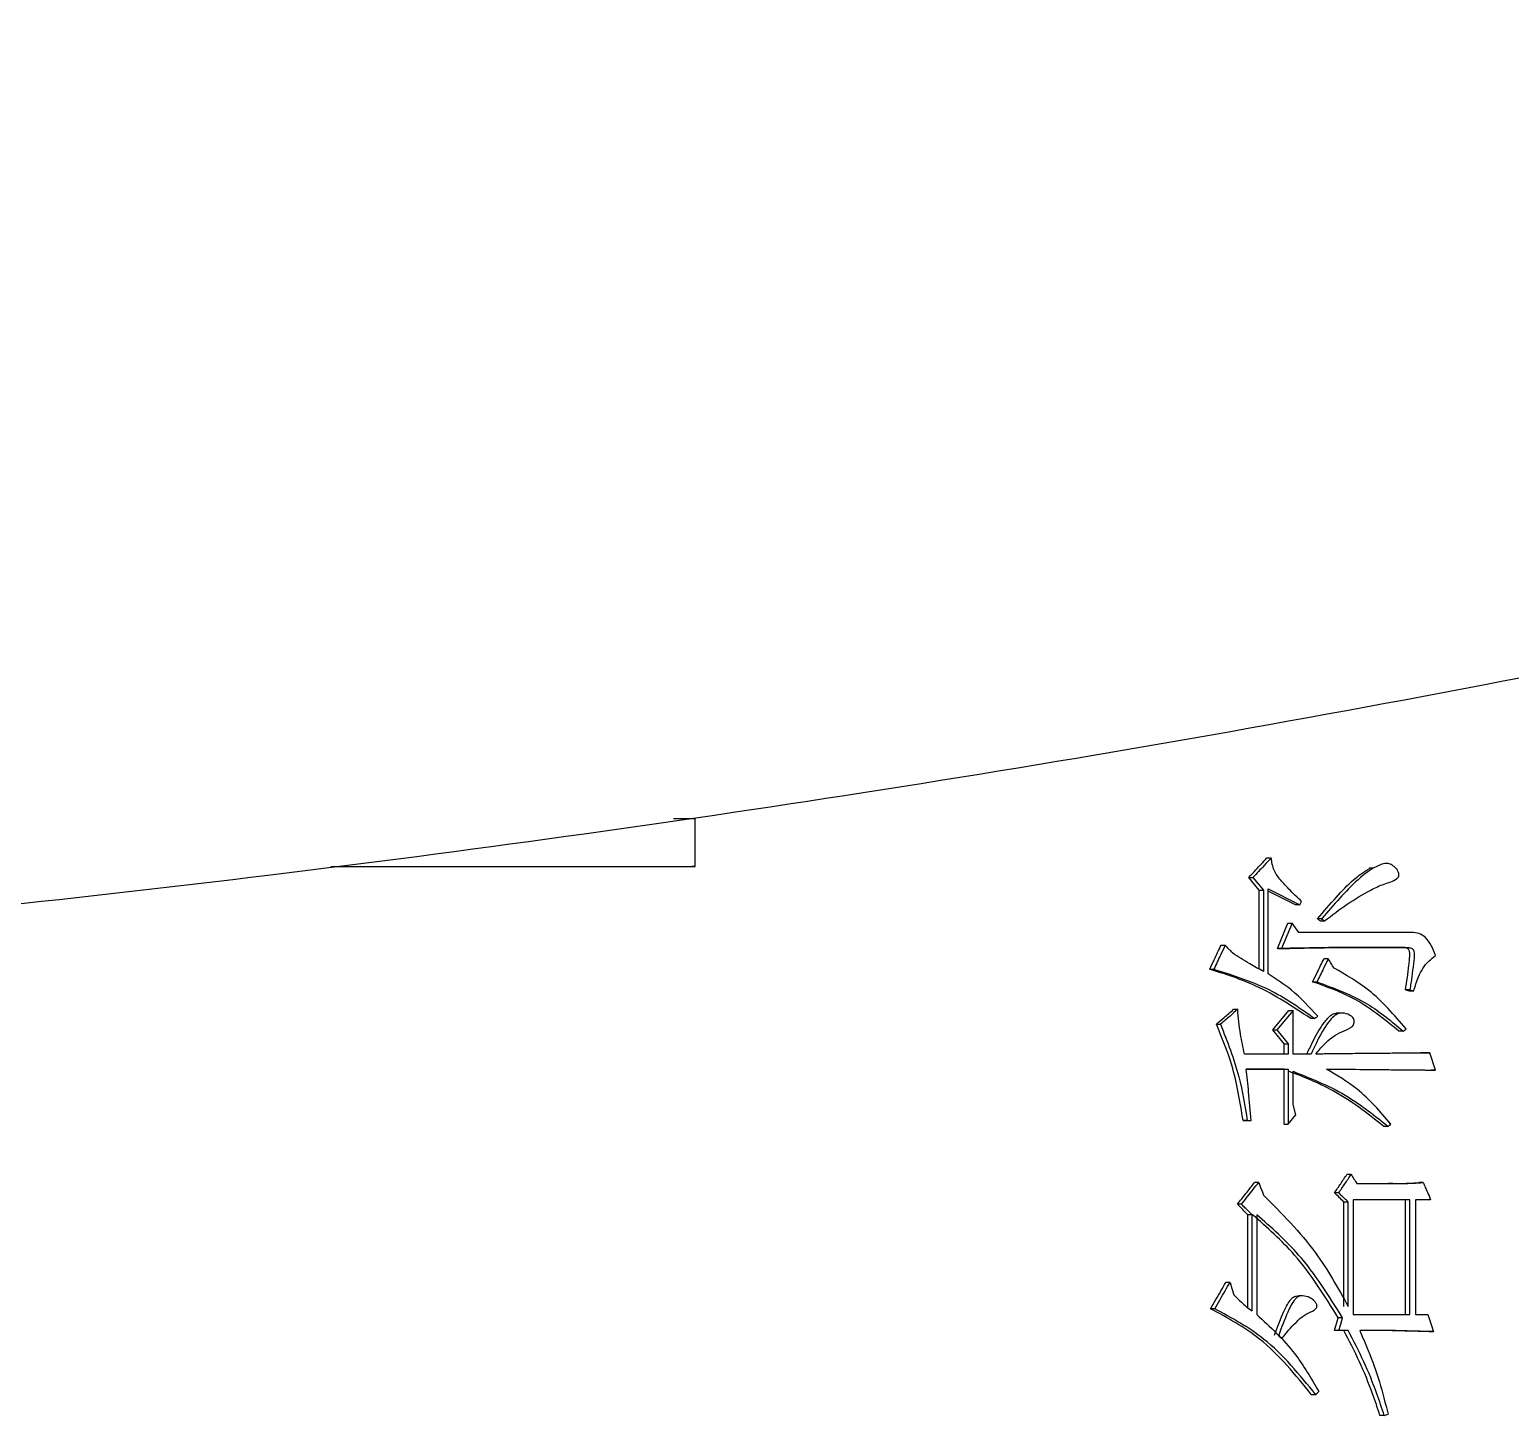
# Model space of a CAD drawing. Header units: millimetres. Extents: x 2278 to 4715, y 679 to 2402.
# Drawn here: x 3360.48 to 3374.44, y 977.97 to 991.04 of the extents above; entities that cross this region are included whole.
import ezdxf

# ---------------------------------------------------------------- set-up
doc = ezdxf.new("R2010")
doc.units = ezdxf.units.MM

msp = doc.modelspace()

# ---------------------------------------------------------------- linework, layer by layer
at = {"color": 7, "linetype": 'Continuous', "lineweight": 25}
for p, q in [((3366.756, 983.594), (3366.552, 983.594)), ((3366.756, 983.145), (3366.756, 983.594)), ((3366.756, 983.145), (3366.724, 983.145)), ((3372.146, 983.225), (3372.185, 983.225)), ((3371.975, 983.041), (3372.014, 983.041)), ((3372.074, 982.922), (3371.975, 983.041)), ((3372.014, 983.041), (3372.113, 982.922)), ((3373.15, 983.128), (3373.109, 983.128)), ((3372.074, 982.922), (3372.113, 982.922)), ((3372.074, 982.176), (3372.074, 982.922)), ((3372.113, 982.922), (3372.113, 982.154)), ((3372.158, 982.933), (3372.455, 982.781)), ((3372.158, 982.132), (3372.158, 982.933)), ((3372.415, 982.781), (3372.158, 982.912)), ((3372.455, 982.781), (3372.415, 982.781)), ((3372.455, 982.781), (3372.473, 982.814)), ((3372.245, 982.37), (3372.343, 982.608)), ((3372.383, 982.608), (3372.284, 982.37)), ((3372.343, 982.608), (3372.383, 982.608)), ((3372.446, 982.522), (3372.383, 982.608)), ((3372.661, 982.651), (3372.621, 982.651)), ((3372.648, 982.63), (3372.688, 982.63)), ((3373.511, 982.522), (3372.446, 982.522)), ((3372.245, 982.37), (3372.284, 982.37)), ((3373.425, 982.381), (3373.467, 982.381)), ((3371.606, 982.175), (3371.645, 982.175)), ((3372.724, 982.273), (3372.684, 982.273)), ((3372.576, 982.056), (3372.616, 982.056)), ((3373.493, 981.981), (3373.452, 981.981)), ((3373.452, 981.981), (3373.488, 981.97)), ((3373.493, 981.981), (3373.529, 981.97)), ((3371.831, 981.797), (3371.87, 981.797)), ((3372.2, 981.602), (3372.352, 981.786)), ((3372.392, 981.786), (3372.239, 981.602)), ((3372.352, 981.786), (3372.392, 981.786)), ((3372.392, 981.375), (3372.392, 981.786)), ((3372.839, 981.761), (3372.799, 981.761)), ((3371.669, 981.656), (3371.708, 981.656)), ((3372.598, 981.71), (3372.558, 981.71)), ((3372.2, 981.602), (3372.239, 981.602)), ((3372.307, 981.472), (3372.2, 981.602)), ((3372.239, 981.602), (3372.347, 981.472)), ((3372.307, 981.472), (3372.347, 981.472)), ((3372.307, 981.375), (3372.307, 981.472)), ((3372.347, 981.472), (3372.347, 981.375)), ((3373.431, 981.591), (3373.39, 981.591)), ((3372.347, 981.375), (3371.933, 981.375)), ((3372.563, 981.375), (3372.392, 981.375)), ((3373.501, 981.384), (3373.639, 981.386)), ((3373.639, 981.386), (3373.681, 981.386)), ((3373.734, 981.223), (3373.681, 981.386)), ((3371.951, 981.234), (3372.347, 981.234)), ((3372.307, 981.234), (3371.951, 981.234)), ((3372.307, 981.234), (3372.347, 981.234)), ((3372.307, 980.715), (3372.307, 981.234)), ((3372.347, 981.234), (3372.347, 980.715)), ((3372.392, 980.899), (3372.392, 981.213)), ((3373.734, 981.223), (3373.693, 981.223)), ((3372.347, 980.715), (3372.419, 980.802)), ((3372.419, 980.802), (3372.392, 980.899)), ((3371.96, 980.747), (3371.921, 980.747)), ((3371.921, 980.747), (3371.957, 980.747)), ((3371.957, 980.747), (3371.996, 980.747)), ((3371.96, 980.747), (3371.996, 980.747)), ((3372.307, 980.715), (3372.347, 980.715)), ((3373.288, 980.693), (3373.247, 980.693)), ((3372.939, 980.239), (3372.899, 980.239)), ((3372.068, 980.163), (3372.029, 980.163)), ((3372.993, 980.153), (3373.333, 980.153)), ((3373.333, 980.153), (3373.292, 980.153)), ((3373.618, 980.163), (3373.577, 980.163)), ((3371.906, 979.958), (3371.867, 979.958)), ((3372.823, 980.066), (3372.782, 980.066)), ((3372.912, 979.979), (3372.872, 979.979)), ((3372.872, 978.995), (3372.872, 979.979)), ((3372.912, 978.995), (3372.912, 979.979)), ((3373.493, 980.001), (3372.957, 980.001)), ((3372.957, 980.001), (3372.957, 978.919)), ((3373.452, 980.001), (3372.957, 980.001)), ((3373.493, 980.001), (3373.452, 980.001)), ((3373.452, 978.919), (3373.452, 980.001)), ((3373.493, 978.919), (3373.493, 980.001)), ((3373.689, 980.001), (3373.547, 980.001)), ((3373.547, 980.001), (3373.547, 978.919)), ((3373.648, 980.001), (3373.547, 980.001)), ((3373.689, 980.001), (3373.648, 980.001)), ((3372.005, 979.86), (3371.966, 979.86)), ((3371.966, 978.983), (3371.966, 979.86)), ((3372.005, 978.952), (3372.005, 979.86)), ((3372.05, 979.86), (3372.05, 978.919)), ((3371.798, 979.222), (3371.759, 979.222)), ((3372.483, 979.094), (3372.443, 979.094)), ((3371.654, 978.973), (3371.615, 978.973)), ((3372.782, 978.768), (3372.818, 978.887)), ((3372.859, 978.887), (3372.818, 978.887)), ((3372.957, 978.919), (3373.493, 978.919)), ((3373.547, 978.919), (3373.663, 978.919)), ((3372.823, 978.768), (3372.782, 978.768)), ((3372.872, 978.768), (3372.782, 978.768)), ((3372.912, 978.768), (3372.823, 978.768)), ((3372.912, 978.768), (3372.872, 978.768)), ((3373.306, 978.768), (3373.02, 978.768)), ((3373.265, 978.768), (3373.02, 978.768)), ((3373.306, 978.768), (3373.265, 978.768)), ((3373.716, 978.757), (3373.675, 978.757)), ((3372.607, 978.162), (3372.567, 978.162)), ((3373.252, 977.967), (3373.288, 977.978)), ((3373.252, 977.967), (3373.211, 977.967))]:
    msp.add_line(p, q, dxfattribs=at)
at = {"color": 7, "linetype": 'Continuous', "lineweight": 25, "flags": 128}
for points in [[(3372.648, 982.63), (3372.641, 982.635), (3372.634, 982.641), (3372.621, 982.651)], [(3372.661, 982.651), (3372.675, 982.64), (3372.688, 982.63)], [(3373.488, 981.97), (3373.504, 981.97), (3373.517, 981.97), (3373.529, 981.97)], [(3372.598, 981.71), (3372.605, 981.716), (3372.615, 981.724), (3372.625, 981.732)], [(3373.431, 981.591), (3373.438, 981.597), (3373.448, 981.605), (3373.458, 981.613)], [(3373.288, 980.693), (3373.301, 980.704), (3373.315, 980.715)], [(3372.068, 980.163), (3372.086, 980.117), (3372.1, 980.081), (3372.113, 980.044)], [(3371.798, 979.222), (3371.816, 979.163), (3371.834, 979.103)], [(3372.823, 978.768), (3372.841, 978.827), (3372.859, 978.887)], [(3373.663, 978.919), (3373.678, 978.872), (3373.694, 978.825), (3373.716, 978.757)], [(3372.257, 978.725), (3372.264, 978.716), (3372.274, 978.704), (3372.284, 978.692)], [(3372.607, 978.162), (3372.614, 978.17), (3372.624, 978.182), (3372.634, 978.194)]]:
    msp.add_lwpolyline(points, dxfattribs=at)
at = {"color": 7, "linetype": 'Continuous', "lineweight": 25}
for points, knots in [([(3341.666, 981.809), (3344.227, 981.834), (3347.807, 981.869), (3353.076, 982.148), (3357.541, 982.483), (3362.857, 983.049), (3368.426, 983.822), (3374.239, 984.832), (3380.211, 986.088), (3386.287, 987.599), (3392.424, 989.369), (3398.59, 991.404), (3404.753, 993.703), (3410.89, 996.268), (3416.978, 999.099), (3422.998, 1002.192), (3428.931, 1005.547), (3434.76, 1009.159), (3440.469, 1013.025), (3446.045, 1017.139), (3451.472, 1021.496), (3456.738, 1026.09), (3461.829, 1030.915), (3466.734, 1035.963), (3471.441, 1041.226), (3475.939, 1046.695), (3480.217, 1052.364), (3484.266, 1058.221), (3488.075, 1064.258), (3491.637, 1070.463), (3494.942, 1076.828), (3497.983, 1083.341), (3500.752, 1089.99), (3503.243, 1096.764), (3505.448, 1103.652), (3507.363, 1110.641), (3508.981, 1117.718), (3510.299, 1124.872), (3511.312, 1132.089), (3512.016, 1139.356), (3512.409, 1146.66), (3512.488, 1153.988), (3512.251, 1161.326), (3511.697, 1168.661), (3510.825, 1175.979), (3509.634, 1183.266), (3508.126, 1190.508), (3506.301, 1197.693), (3504.161, 1204.806), (3501.707, 1211.833), (3498.942, 1218.762), (3495.869, 1225.578), (3492.492, 1232.269), (3488.815, 1238.821), (3484.841, 1245.221), (3480.576, 1251.456), (3476.025, 1257.514), (3471.193, 1263.382), (3466.086, 1269.049), (3460.709, 1274.501), (3455.263, 1279.549), (3449.789, 1284.201), (3444.331, 1288.471), (3438.706, 1292.513), (3432.925, 1296.321), (3426.997, 1299.89), (3420.935, 1303.212), (3414.749, 1306.282), (3408.452, 1309.095), (3402.059, 1311.647), (3395.583, 1313.933), (3389.046, 1315.95), (3382.471, 1317.692), (3375.898, 1319.157), (3369.404, 1320.339), (3363.115, 1321.236), (3357.591, 1321.819), (3352.708, 1322.187), (3347.884, 1322.426), (3341.91, 1322.543), (3336.393, 1322.433), (3331.124, 1322.161), (3326.659, 1321.824), (3321.343, 1321.259), (3315.774, 1320.485), (3309.961, 1319.476), (3303.989, 1318.219), (3297.913, 1316.709), (3291.775, 1314.938), (3285.61, 1312.904), (3279.447, 1310.604), (3273.31, 1308.039), (3267.222, 1305.209), (3261.202, 1302.115), (3255.269, 1298.76), (3249.44, 1295.148), (3243.731, 1291.283), (3238.155, 1287.169), (3232.728, 1282.811), (3227.462, 1278.217), (3222.371, 1273.393), (3217.466, 1268.345), (3212.759, 1263.082), (3208.261, 1257.612), (3203.983, 1251.944), (3199.934, 1246.087), (3196.125, 1240.05), (3192.563, 1233.844), (3189.258, 1227.479), (3186.215, 1220.967), (3183.453, 1214.316), (3181.116, 1208.034), (3179.838, 1203.929), (3179.275, 1202.12)], [0, 0, 0, 0, 0.0102074, 0.014274, 0.021037, 0.0280561, 0.0355867, 0.0434511, 0.0515783, 0.0599113, 0.0684099, 0.0770439, 0.085791, 0.0946336, 0.1035582, 0.112554, 0.1216124, 0.1307262, 0.1398897, 0.1490979, 0.1583469, 0.1676331, 0.1769537, 0.1863062, 0.1956884, 0.2050985, 0.2145348, 0.2239961, 0.233481, 0.2429885, 0.2525178, 0.262068, 0.2716385, 0.2812287, 0.2908382, 0.3004664, 0.3101132, 0.3197782, 0.3294613, 0.3391624, 0.3488814, 0.3586183, 0.3683733, 0.3781464, 0.387938, 0.3977483, 0.4075776, 0.4174265, 0.4272956, 0.4371854, 0.4470968, 0.4570307, 0.4669882, 0.4769704, 0.486979, 0.4970156, 0.5070822, 0.5171812, 0.5273154, 0.5374882, 0.5477037, 0.5569145, 0.5661226, 0.5753266, 0.5845258, 0.5937191, 0.6029052, 0.6120821, 0.6212471, 0.6303962, 0.6395236, 0.6486197, 0.6576679, 0.6666375, 0.6754633, 0.6839789, 0.6919633, 0.6976055, 0.7035012, 0.7112199, 0.7214273, 0.7254939, 0.7322569, 0.739276, 0.7468066, 0.754671, 0.7627982, 0.7711312, 0.7796298, 0.7882638, 0.7970109, 0.8058535, 0.8147781, 0.8237739, 0.8328323, 0.8419461, 0.8511096, 0.8603178, 0.8695668, 0.878853, 0.8881736, 0.8975261, 0.9069083, 0.9163184, 0.9257547, 0.935216, 0.9447009, 0.9542084, 0.9637377, 0.9732879, 0.9828584, 0.9924486, 1, 1, 1, 1]), ([(3363.321, 983.145), (3363.645, 983.145), (3364.799, 983.145), (3365.937, 983.145), (3366.756, 983.145)], [0, 0, 0, 0, 0.280701, 1, 1, 1, 1]), ([(3363.321, 983.145), (3363.636, 983.145), (3364.779, 983.145), (3365.907, 983.145), (3366.724, 983.145)], [0, 0, 0, 0, 0.2755349, 1, 1, 1, 1]), ([(3371.975, 983.041), (3371.997, 983.064), (3372.036, 983.107), (3372.093, 983.168), (3372.128, 983.206), (3372.146, 983.225)], [0, 0, 0, 0, 0.386356, 0.693178, 1, 1, 1, 1]), ([(3372.185, 983.225), (3372.163, 983.201), (3372.124, 983.158), (3372.067, 983.097), (3372.032, 983.06), (3372.014, 983.041)], [0, 0, 0, 0, 0.386102, 0.693051, 1, 1, 1, 1]), ([(3372.473, 982.814), (3372.432, 982.852), (3372.364, 982.916), (3372.276, 983.013), (3372.205, 983.106), (3372.192, 983.185), (3372.185, 983.225)], [0, 0, 0, 0, 0.335019, 0.553277, 0.774167, 1, 1, 1, 1]), ([(3372.688, 982.63), (3372.759, 982.684), (3372.9, 982.793), (3373.091, 982.906), (3373.248, 982.983), (3373.341, 983.003), (3373.382, 983.04), (3373.39, 983.054), (3373.391, 983.07), (3373.386, 983.091), (3373.369, 983.122), (3373.338, 983.151), (3373.298, 983.172), (3373.251, 983.175), (3373.145, 983.135), (3372.999, 983.023), (3372.83, 982.844), (3372.718, 982.718), (3372.663, 982.653), (3372.661, 982.651)], [0, 0, 0, 0, 0.146382, 0.292955, 0.366204, 0.439427, 0.447746, 0.45616, 0.463429, 0.472823, 0.489455, 0.518149, 0.540935, 0.563855, 0.597101, 0.728178, 0.861562, 0.99717, 1, 1, 1, 1]), ([(3372.621, 982.651), (3372.681, 982.719), (3372.791, 982.845), (3372.947, 983.016), (3373.06, 983.092), (3373.111, 983.126)], [0, 0, 0, 0, 0.394472, 0.728822, 1, 1, 1, 1]), ([(3373.734, 982.305), (3373.709, 982.369), (3373.676, 982.457), (3373.579, 982.518), (3373.534, 982.52), (3373.511, 982.522)], [0, 0, 0, 0, 0.574092, 0.788689, 1, 1, 1, 1]), ([(3371.606, 982.175), (3371.62, 982.205), (3371.645, 982.258), (3371.681, 982.334), (3371.703, 982.38), (3371.714, 982.403)], [0, 0, 0, 0, 0.394967, 0.69748, 1, 1, 1, 1]), ([(3371.753, 982.403), (3371.739, 982.373), (3371.713, 982.32), (3371.677, 982.244), (3371.656, 982.198), (3371.645, 982.175)], [0, 0, 0, 0, 0.394861, 0.69743, 1, 1, 1, 1]), ([(3371.714, 982.403), (3371.717, 982.403), (3371.724, 982.403), (3371.737, 982.403), (3371.746, 982.403), (3371.753, 982.403)], [0, 0, 0, 0, 0.2525, 0.505, 1, 1, 1, 1]), ([(3372.113, 982.154), (3372.07, 982.177), (3371.999, 982.216), (3371.902, 982.275), (3371.819, 982.327), (3371.775, 982.377), (3371.753, 982.403)], [0, 0, 0, 0, 0.337761, 0.556951, 0.777135, 1, 1, 1, 1]), ([(3373.425, 982.381), (3373.287, 982.381), (3373.054, 982.38), (3372.661, 982.379), (3372.405, 982.374), (3372.245, 982.37)], [0, 0, 0, 0, 0.351751, 0.593192, 1, 1, 1, 1]), ([(3372.284, 982.37), (3372.291, 982.37), (3372.305, 982.371), (3372.327, 982.371), (3372.348, 982.372), (3372.369, 982.372), (3372.391, 982.373), (3372.409, 982.373), (3372.426, 982.373), (3372.444, 982.374), (3372.465, 982.374), (3372.494, 982.375), (3372.529, 982.376), (3372.572, 982.376), (3372.607, 982.377), (3372.643, 982.378), (3372.678, 982.378), (3372.721, 982.379), (3372.756, 982.379), (3372.792, 982.379), (3372.827, 982.379), (3372.87, 982.38), (3372.905, 982.38), (3372.94, 982.38), (3372.976, 982.38), (3373.032, 982.38), (3373.103, 982.381), (3373.167, 982.381), (3373.206, 982.381), (3373.223, 982.381), (3373.241, 982.381), (3373.259, 982.381), (3373.276, 982.381), (3373.294, 982.381), (3373.315, 982.381), (3373.333, 982.381), (3373.345, 982.381), (3373.354, 982.381), (3373.363, 982.381), (3373.372, 982.381), (3373.38, 982.381), (3373.389, 982.381), (3373.4, 982.381), (3373.409, 982.381), (3373.418, 982.381), (3373.426, 982.381), (3373.437, 982.381), (3373.446, 982.381), (3373.456, 982.381), (3373.462, 982.381), (3373.467, 982.381)], [0, 0, 0, 0, 0.01797, 0.035941, 0.053911, 0.071882, 0.089852, 0.107823, 0.116808, 0.134779, 0.152749, 0.17072, 0.20666, 0.242601, 0.278542, 0.296513, 0.332454, 0.368395, 0.404336, 0.422306, 0.458247, 0.494188, 0.530129, 0.5481, 0.584041, 0.619982, 0.691863, 0.763745, 0.781716, 0.790701, 0.808672, 0.826642, 0.835627, 0.853598, 0.871568, 0.889539, 0.898524, 0.903017, 0.912002, 0.920987, 0.92548, 0.934465, 0.94345, 0.952435, 0.956928, 0.965913, 0.974898, 0.983884, 0.988376, 1, 1, 1, 1]), ([(3373.452, 981.981), (3373.464, 982.058), (3373.478, 982.153), (3373.489, 982.26), (3373.492, 982.301), (3373.493, 982.331), (3373.488, 982.352), (3373.48, 982.364), (3373.467, 982.374), (3373.448, 982.38), (3373.433, 982.381), (3373.425, 982.381)], [0, 0, 0, 0, 0.518554, 0.63647, 0.716192, 0.79519, 0.830159, 0.859959, 0.88982, 0.943206, 1, 1, 1, 1]), ([(3373.467, 982.381), (3373.478, 982.38), (3373.494, 982.379), (3373.514, 982.371), (3373.524, 982.361), (3373.531, 982.347), (3373.537, 982.302), (3373.525, 982.22), (3373.512, 982.104), (3373.5, 982.022), (3373.493, 981.981)], [0, 0, 0, 0, 0.083125, 0.11875, 0.147804, 0.176837, 0.225893, 0.446677, 0.723242, 1, 1, 1, 1]), ([(3373.529, 981.97), (3373.543, 982.015), (3373.566, 982.089), (3373.613, 982.185), (3373.669, 982.252), (3373.713, 982.288), (3373.734, 982.305)], [0, 0, 0, 0, 0.347242, 0.568885, 0.786213, 1, 1, 1, 1]), ([(3372.558, 981.71), (3372.39, 981.822), (3372.091, 982.021), (3371.754, 982.128), (3371.606, 982.175)], [0, 0, 0, 0, 0.562345, 1, 1, 1, 1]), ([(3371.645, 982.175), (3371.833, 982.116), (3372.173, 982.009), (3372.468, 981.802), (3372.598, 981.71)], [0, 0, 0, 0, 0.556899, 1, 1, 1, 1]), ([(3372.576, 982.056), (3372.591, 982.086), (3372.616, 982.137), (3372.652, 982.209), (3372.673, 982.251), (3372.684, 982.273)], [0, 0, 0, 0, 0.410293, 0.705146, 1, 1, 1, 1]), ([(3372.724, 982.273), (3372.709, 982.243), (3372.684, 982.192), (3372.648, 982.12), (3372.627, 982.078), (3372.616, 982.056)], [0, 0, 0, 0, 0.410172, 0.705086, 1, 1, 1, 1]), ([(3372.778, 982.186), (3372.769, 982.201), (3372.751, 982.229), (3372.733, 982.258), (3372.724, 982.273)], [0, 0, 0, 0, 0.499999, 1, 1, 1, 1]), ([(3373.458, 981.613), (3373.345, 981.743), (3373.147, 981.975), (3372.89, 982.122), (3372.778, 982.186)], [0, 0, 0, 0, 0.564262, 1, 1, 1, 1]), ([(3372.625, 981.732), (3372.546, 981.818), (3372.404, 981.971), (3372.233, 982.083), (3372.158, 982.132)], [0, 0, 0, 0, 0.563218, 1, 1, 1, 1]), ([(3373.39, 981.591), (3373.249, 981.705), (3373, 981.907), (3372.705, 982.011), (3372.576, 982.056)], [0, 0, 0, 0, 0.564, 1, 1, 1, 1]), ([(3372.616, 982.056), (3372.78, 981.996), (3373.075, 981.888), (3373.321, 981.683), (3373.431, 981.591)], [0, 0, 0, 0, 0.555457, 1, 1, 1, 1]), ([(3371.669, 981.656), (3371.693, 981.677), (3371.732, 981.711), (3371.786, 981.758), (3371.816, 981.784), (3371.831, 981.797)], [0, 0, 0, 0, 0.448155, 0.724078, 1, 1, 1, 1]), ([(3371.87, 981.797), (3371.846, 981.776), (3371.807, 981.742), (3371.753, 981.695), (3371.723, 981.669), (3371.708, 981.656)], [0, 0, 0, 0, 0.447799, 0.7239, 1, 1, 1, 1]), ([(3371.933, 981.375), (3371.92, 981.437), (3371.891, 981.577), (3371.877, 981.719), (3371.87, 981.797)], [0, 0, 0, 0, 0.449849, 1, 1, 1, 1]), ([(3372.523, 981.375), (3372.54, 981.412), (3372.585, 981.512), (3372.656, 981.636), (3372.728, 981.729), (3372.774, 981.758), (3372.794, 981.759), (3372.799, 981.76)], [0, 0, 0, 0, 0.248213, 0.663929, 0.873309, 0.966875, 1, 1, 1, 1]), ([(3372.607, 981.375), (3372.632, 981.406), (3372.701, 981.493), (3372.817, 981.576), (3372.916, 981.611), (3372.952, 981.637), (3372.963, 981.653), (3372.968, 981.672), (3372.968, 981.691), (3372.962, 981.711), (3372.947, 981.73), (3372.914, 981.75), (3372.871, 981.764), (3372.823, 981.761), (3372.78, 981.738), (3372.68, 981.631), (3372.618, 981.496), (3372.567, 981.385), (3372.563, 981.375)], [0, 0, 0, 0, 0.104817, 0.288489, 0.371154, 0.389962, 0.405383, 0.420813, 0.436756, 0.454227, 0.471615, 0.498268, 0.557765, 0.592477, 0.62706, 0.687172, 0.972715, 1, 1, 1, 1]), ([(3371.921, 980.747), (3371.893, 980.924), (3371.842, 981.239), (3371.722, 981.529), (3371.669, 981.656)], [0, 0, 0, 0, 0.5629725, 1, 1, 1, 1]), ([(3371.708, 981.656), (3371.772, 981.493), (3371.888, 981.2), (3371.938, 980.886), (3371.96, 980.747)], [0, 0, 0, 0, 0.557097, 1, 1, 1, 1]), ([(3373.681, 981.386), (3373.563, 981.385), (3373.416, 981.383), (3373.239, 981.381), (3373.165, 981.381), (3373.091, 981.38), (3373.032, 981.379), (3372.959, 981.379), (3372.899, 981.378), (3372.84, 981.377), (3372.796, 981.377), (3372.759, 981.376), (3372.722, 981.376), (3372.692, 981.376), (3372.663, 981.375), (3372.637, 981.375), (3372.619, 981.375), (3372.607, 981.375)], [0, 0, 0, 0, 0.329938, 0.412422, 0.494907, 0.536149, 0.618633, 0.659875, 0.74236, 0.783602, 0.824844, 0.866086, 0.886707, 0.927949, 0.94857, 0.969192, 1, 1, 1, 1]), ([(3371.996, 980.747), (3371.989, 980.838), (3371.976, 981), (3371.959, 981.162), (3371.951, 981.234)], [0, 0, 0, 0, 0.555754, 1, 1, 1, 1]), ([(3373.247, 980.693), (3373.091, 980.816), (3372.814, 981.033), (3372.493, 981.158), (3372.352, 981.213)], [0, 0, 0, 0, 0.5633447, 1, 1, 1, 1]), ([(3372.392, 981.213), (3372.571, 981.141), (3372.892, 981.012), (3373.166, 980.791), (3373.288, 980.693)], [0, 0, 0, 0, 0.55626, 1, 1, 1, 1]), ([(3372.706, 981.234), (3372.811, 981.233), (3372.929, 981.232), (3373.074, 981.23), (3373.139, 981.23), (3373.218, 981.229), (3373.296, 981.228), (3373.375, 981.227), (3373.453, 981.226), (3373.519, 981.226), (3373.565, 981.225), (3373.597, 981.225), (3373.63, 981.225), (3373.663, 981.224), (3373.689, 981.224), (3373.71, 981.224), (3373.725, 981.224), (3373.734, 981.223)], [0, 0, 0, 0, 0.305862, 0.344095, 0.42056, 0.497026, 0.573491, 0.649956, 0.726422, 0.802887, 0.84112, 0.860236, 0.898469, 0.936701, 0.955818, 0.974934, 1, 1, 1, 1]), ([(3373.315, 980.715), (3373.214, 980.832), (3373.035, 981.039), (3372.806, 981.175), (3372.706, 981.234)], [0, 0, 0, 0, 0.56439, 1, 1, 1, 1]), ([(3372.782, 980.066), (3372.802, 980.095), (3372.841, 980.153), (3372.879, 980.21), (3372.899, 980.239)], [0, 0, 0, 0, 0.500001, 1, 1, 1, 1]), ([(3372.823, 980.066), (3372.842, 980.095), (3372.881, 980.153), (3372.92, 980.21), (3372.939, 980.239)], [0, 0, 0, 0, 0.499999, 1, 1, 1, 1]), ([(3372.939, 980.239), (3372.948, 980.225), (3372.966, 980.196), (3372.984, 980.167), (3372.993, 980.153)], [0, 0, 0, 0, 0.5000001, 1, 1, 1, 1]), ([(3371.867, 979.958), (3371.894, 979.992), (3371.948, 980.061), (3372.002, 980.129), (3372.029, 980.163)], [0, 0, 0, 0, 0.5, 1, 1, 1, 1]), ([(3371.906, 979.958), (3371.926, 979.983), (3371.963, 980.03), (3372.017, 980.099), (3372.051, 980.142), (3372.068, 980.163)], [0, 0, 0, 0, 0.373043, 0.686521, 1, 1, 1, 1]), ([(3373.292, 980.153), (3373.323, 980.153), (3373.386, 980.153), (3373.481, 980.157), (3373.545, 980.161), (3373.577, 980.163)], [0, 0, 0, 0, 0.328876, 0.66438, 1, 1, 1, 1]), ([(3373.333, 980.153), (3373.364, 980.153), (3373.427, 980.153), (3373.522, 980.157), (3373.586, 980.161), (3373.618, 980.163)], [0, 0, 0, 0, 0.328449, 0.664167, 1, 1, 1, 1]), ([(3373.618, 980.163), (3373.625, 980.148), (3373.638, 980.118), (3373.662, 980.064), (3373.679, 980.025), (3373.689, 980.001)], [0, 0, 0, 0, 0.277507, 0.555013, 1, 1, 1, 1]), ([(3371.966, 979.86), (3371.95, 979.877), (3371.917, 979.909), (3371.884, 979.942), (3371.867, 979.958)], [0, 0, 0, 0, 0.500002, 1, 1, 1, 1]), ([(3372.005, 979.86), (3371.994, 979.872), (3371.972, 979.894), (3371.938, 979.926), (3371.917, 979.947), (3371.906, 979.958)], [0, 0, 0, 0, 0.347839, 0.673919, 1, 1, 1, 1]), ([(3372.113, 980.044), (3372.286, 979.872), (3372.596, 979.56), (3372.815, 979.169), (3372.912, 978.995)], [0, 0, 0, 0, 0.555354, 1, 1, 1, 1]), ([(3372.872, 979.979), (3372.857, 979.994), (3372.827, 980.023), (3372.797, 980.052), (3372.782, 980.066)], [0, 0, 0, 0, 0.500002, 1, 1, 1, 1]), ([(3372.912, 979.979), (3372.901, 979.991), (3372.88, 980.011), (3372.85, 980.039), (3372.832, 980.057), (3372.823, 980.066)], [0, 0, 0, 0, 0.38646, 0.693229, 1, 1, 1, 1]), ([(3372.818, 978.887), (3372.69, 979.094), (3372.463, 979.46), (3372.148, 979.739), (3372.011, 979.86)], [0, 0, 0, 0, 0.5650571, 1, 1, 1, 1]), ([(3372.859, 978.887), (3372.73, 979.094), (3372.502, 979.46), (3372.187, 979.739), (3372.05, 979.86)], [0, 0, 0, 0, 0.564995, 1, 1, 1, 1]), ([(3371.615, 978.973), (3371.631, 979.002), (3371.664, 979.058), (3371.712, 979.141), (3371.743, 979.195), (3371.759, 979.222)], [0, 0, 0, 0, 0.343588, 0.671794, 1, 1, 1, 1]), ([(3371.654, 978.973), (3371.67, 979.002), (3371.703, 979.058), (3371.751, 979.141), (3371.782, 979.195), (3371.798, 979.222)], [0, 0, 0, 0, 0.343461, 0.671731, 1, 1, 1, 1]), ([(3371.834, 979.103), (3371.857, 979.08), (3371.896, 979.041), (3371.954, 978.992), (3371.988, 978.965), (3372.005, 978.952)], [0, 0, 0, 0, 0.429081, 0.714347, 1, 1, 1, 1]), ([(3372.218, 978.725), (3372.241, 978.791), (3372.275, 978.884), (3372.327, 978.992), (3372.357, 979.044), (3372.382, 979.076), (3372.405, 979.09), (3372.426, 979.095), (3372.438, 979.093), (3372.443, 979.092)], [0, 0, 0, 0, 0.456256, 0.645146, 0.784685, 0.856115, 0.910986, 0.965761, 1, 1, 1, 1]), ([(3372.284, 978.692), (3372.328, 978.744), (3372.394, 978.822), (3372.491, 978.914), (3372.562, 978.941), (3372.603, 978.968), (3372.615, 978.987), (3372.618, 978.997), (3372.617, 979.008), (3372.61, 979.025), (3372.589, 979.052), (3372.547, 979.083), (3372.496, 979.095), (3372.456, 979.094), (3372.43, 979.083), (3372.386, 979.035), (3372.327, 978.914), (3372.284, 978.797), (3372.257, 978.725)], [0, 0, 0, 0, 0.187598, 0.281274, 0.36356, 0.404899, 0.415318, 0.423915, 0.432542, 0.445489, 0.471595, 0.525453, 0.589419, 0.616919, 0.639175, 0.667927, 0.792344, 1, 1, 1, 1]), ([(3372.567, 978.162), (3372.414, 978.352), (3372.142, 978.687), (3371.774, 978.887), (3371.615, 978.973)], [0, 0, 0, 0, 0.5655965, 1, 1, 1, 1]), ([(3372.607, 978.162), (3372.453, 978.352), (3372.181, 978.687), (3371.813, 978.887), (3371.654, 978.973)], [0, 0, 0, 0, 0.565519, 1, 1, 1, 1]), ([(3372.05, 978.919), (3372.176, 978.802), (3372.404, 978.591), (3372.563, 978.316), (3372.634, 978.194)], [0, 0, 0, 0, 0.555264, 1, 1, 1, 1]), ([(3373.211, 977.967), (3373.189, 978.035), (3373.131, 978.207), (3373.022, 978.477), (3372.922, 978.671), (3372.872, 978.768)], [0, 0, 0, 0, 0.245346, 0.6215, 1, 1, 1, 1]), ([(3373.252, 977.967), (3373.229, 978.035), (3373.172, 978.207), (3373.063, 978.477), (3372.963, 978.671), (3372.912, 978.768)], [0, 0, 0, 0, 0.245289, 0.621469, 1, 1, 1, 1]), ([(3373.02, 978.768), (3373.047, 978.705), (3373.117, 978.548), (3373.21, 978.284), (3373.262, 978.081), (3373.288, 977.978)], [0, 0, 0, 0, 0.2475218, 0.622512, 1, 1, 1, 1]), ([(3373.675, 978.757), (3373.647, 978.758), (3373.565, 978.76), (3373.429, 978.764), (3373.319, 978.766), (3373.265, 978.768)], [0, 0, 0, 0, 0.201645, 0.600822, 1, 1, 1, 1]), ([(3373.716, 978.757), (3373.713, 978.757), (3373.708, 978.757), (3373.701, 978.758), (3373.694, 978.758), (3373.687, 978.758), (3373.68, 978.758), (3373.675, 978.758), (3373.668, 978.758), (3373.661, 978.759), (3373.654, 978.759), (3373.649, 978.759), (3373.642, 978.759), (3373.635, 978.759), (3373.628, 978.759), (3373.623, 978.76), (3373.616, 978.76), (3373.608, 978.76), (3373.594, 978.76), (3373.58, 978.761), (3373.567, 978.761), (3373.556, 978.761), (3373.542, 978.762), (3373.529, 978.762), (3373.515, 978.762), (3373.505, 978.763), (3373.491, 978.763), (3373.477, 978.763), (3373.463, 978.764), (3373.453, 978.764), (3373.439, 978.764), (3373.425, 978.765), (3373.412, 978.765), (3373.401, 978.765), (3373.391, 978.766), (3373.382, 978.766), (3373.374, 978.766), (3373.367, 978.766), (3373.36, 978.766), (3373.355, 978.767), (3373.348, 978.767), (3373.341, 978.767), (3373.334, 978.767), (3373.329, 978.767), (3373.322, 978.767), (3373.315, 978.768), (3373.309, 978.768), (3373.306, 978.768)], [0, 0, 0, 0, 0.025173, 0.03776, 0.050346, 0.075519, 0.088105, 0.100692, 0.113278, 0.138451, 0.151038, 0.163624, 0.176211, 0.201384, 0.21397, 0.226556, 0.239143, 0.264316, 0.289489, 0.339835, 0.365007, 0.39018, 0.415353, 0.465699, 0.490872, 0.516045, 0.541218, 0.591564, 0.616737, 0.64191, 0.667082, 0.717428, 0.742601, 0.767774, 0.792947, 0.81812, 0.830706, 0.855879, 0.868466, 0.881052, 0.893639, 0.918812, 0.931398, 0.943984, 0.956571, 0.978285, 1, 1, 1, 1])]:
    msp.add_open_spline(points, degree=3, knots=knots, dxfattribs=at)

doc.saveas('drawing.dxf')
